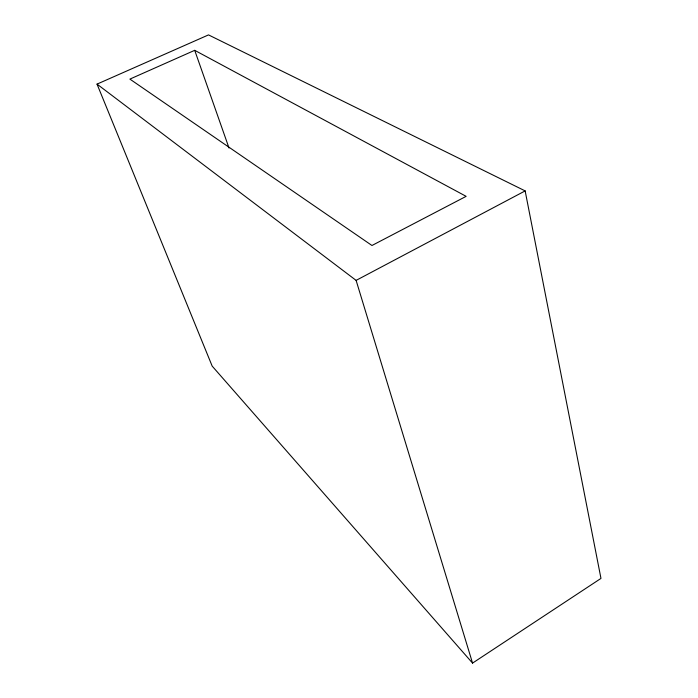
<?xml version="1.0" encoding="UTF-8"?>
<svg xmlns="http://www.w3.org/2000/svg" width="698" height="698" viewBox="0 0 698 698"><rect width="100%" height="100%" fill="white"/><g stroke="black" fill="none" stroke-linecap="round" stroke-linejoin="round"><path stroke-width="1.05" d="M472.546 663.1L600.969 578.415L525.149 190.903L208.519 34.9L97.031 84.118L212.183 366.118L472.546 663.1L356.111 280.387L97.031 84.118M356.111 280.387L525.149 190.903M194.707 50.326L129.889 79.101L371.964 245.495L466.142 196.347L194.707 50.326L229.014 148.02"/></g></svg>
